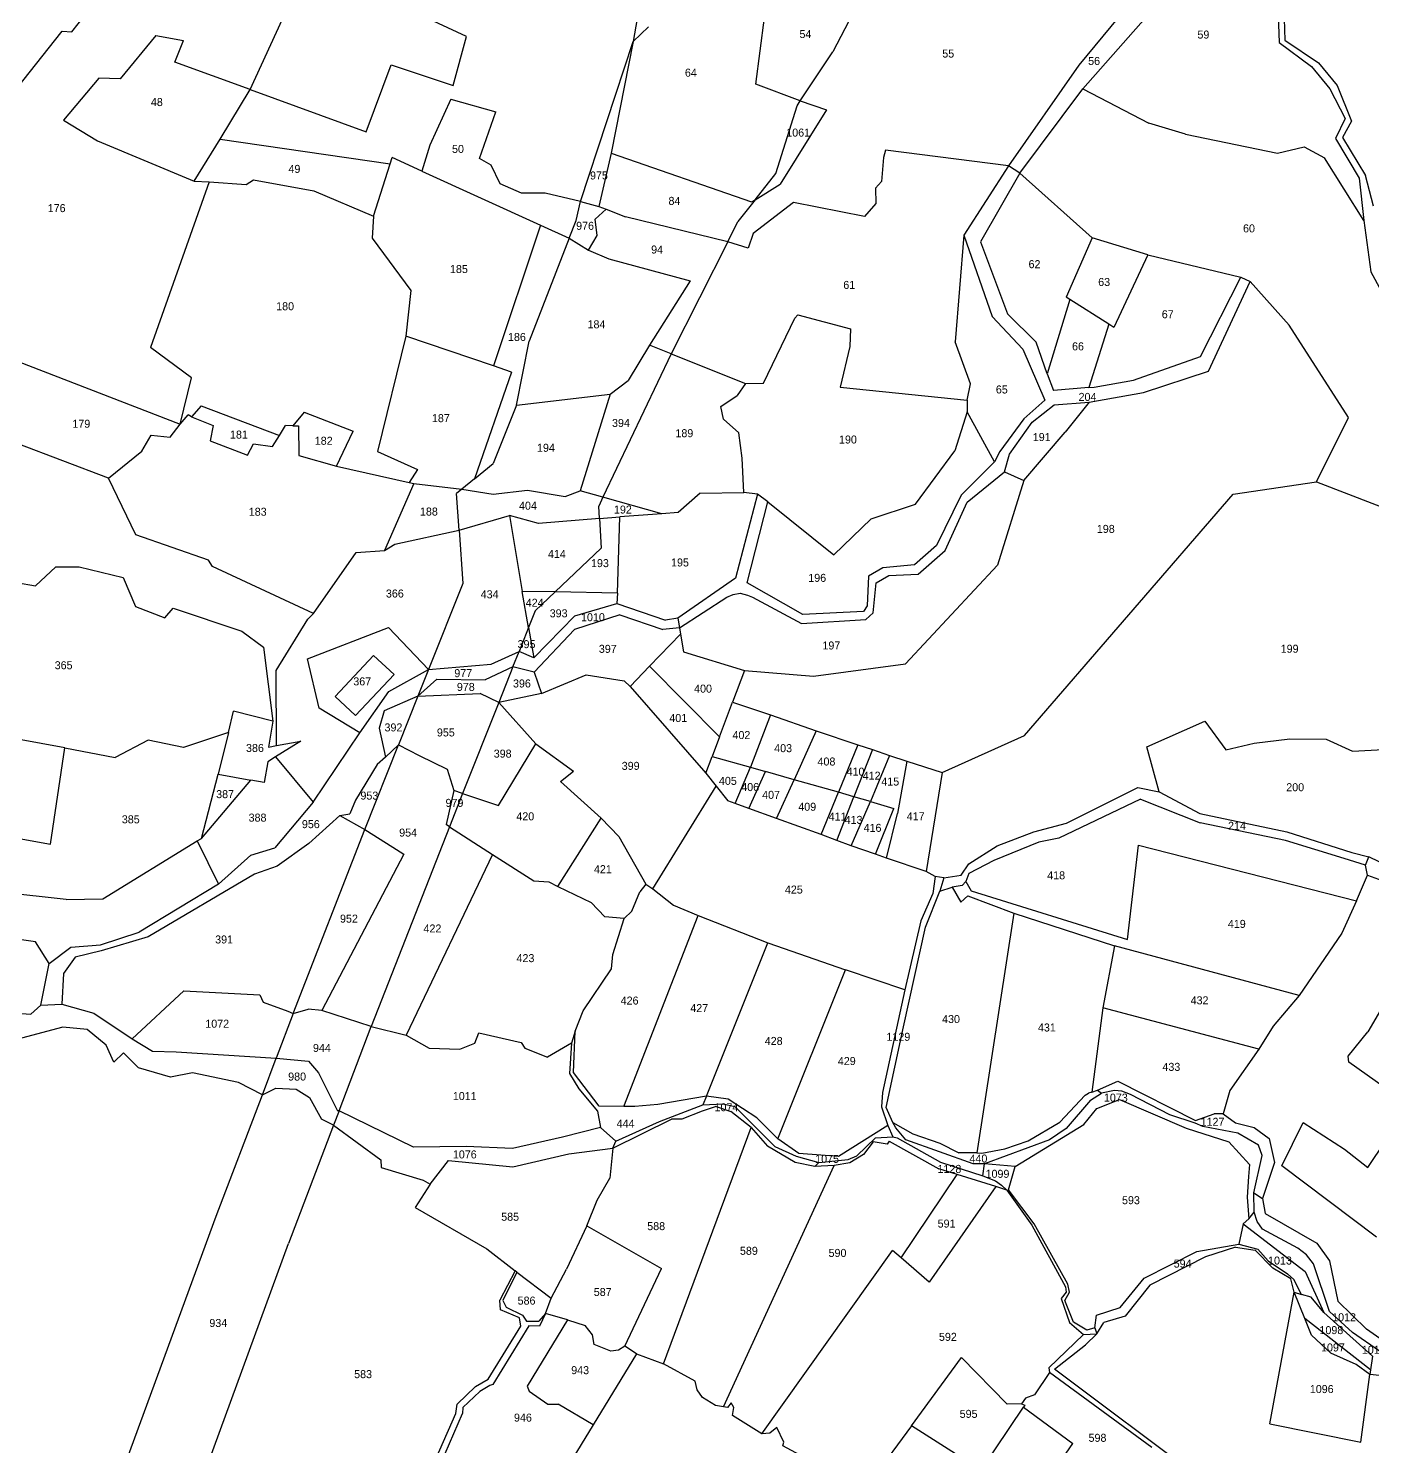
# Model space of a CAD drawing. Header units: metres. Extents: x 219366 to 221903, y 2706406 to 2707870.
# Drawn here: x 220212 to 220631.9, y 2707155.6 to 2707598.6 of the extents above; entities that cross this region are included whole.
import ezdxf
from ezdxf.enums import TextEntityAlignment as Align

# ---------------------------------------------------------------- set-up
doc = ezdxf.new("R2010")
doc.units = ezdxf.units.M

msp = doc.modelspace()

# ---------------------------------------------------------------- linework, layer by layer
at = {"layer": 'LIN'}
for p, q in [((220486.09, 2707635.04), (220463.28, 2707591.25)), ((220601.23, 2707637.15), (220602.69, 2707594.16)), ((220603.14, 2707637.1), (220604.5, 2707594.99)), ((220406.64, 2707628.08), (220400.92, 2707594.49)), ((220348.9, 2707596.12), (220306.27, 2707615.88)), ((220225.55, 2707597.57), (220233.5, 2707607.61)), ((220560.06, 2707611.22), (220540.08, 2707587.08)), ((220541.38, 2707579.72), (220568.09, 2707610.01)), ((220281.25, 2707579.52), (220291.3, 2707601.31)), ((220400.92, 2707594.49), (220405.73, 2707599.15)), ((220439.23, 2707581.17), (220441.89, 2707602)), ((220197.08, 2707565.62), (220222.58, 2707597.78)), ((220222.58, 2707597.78), (220225.55, 2707597.57)), ((220251.8, 2707596.41), (220240.67, 2707582.9)), ((220251.8, 2707596.41), (220260.46, 2707594.81)), ((220257.76, 2707588.06), (220260.46, 2707594.81)), ((220344.69, 2707580.77), (220348.9, 2707596.12)), ((220384.5, 2707544.56), (220400.92, 2707594.49)), ((220400.92, 2707594.49), (220394.08, 2707559.67)), ((220602.69, 2707594.16), (220612.76, 2707586.75)), ((220604.5, 2707594.99), (220614.98, 2707587.9)), ((220453.09, 2707576.04), (220463.28, 2707591.25)), ((220281.25, 2707579.52), (220257.76, 2707588.06)), ((220317.5, 2707566.31), (220325.3, 2707587.25)), ((220325.3, 2707587.25), (220344.69, 2707580.77)), ((220540.08, 2707587.08), (220518.2, 2707555.67)), ((220612.76, 2707586.75), (220618.54, 2707579.74)), ((220614.98, 2707587.9), (220620.8, 2707580.78)), ((220234.03, 2707583.06), (220223.03, 2707569.9)), ((220240.67, 2707582.9), (220234.03, 2707583.06)), ((220453.09, 2707576.04), (220439.23, 2707581.17)), ((220620.8, 2707580.78), (220625.28, 2707569.62)), ((220271.89, 2707564), (220281.25, 2707579.52)), ((220281.25, 2707579.52), (220317.5, 2707566.31)), ((220344.01, 2707576.51), (220337.43, 2707562.19)), ((220344.01, 2707576.51), (220358.03, 2707572.55)), ((220521.65, 2707553.35), (220541.38, 2707579.72)), ((220541.38, 2707579.72), (220561.98, 2707568.97)), ((220618.54, 2707579.74), (220623.26, 2707570.52)), ((220352.97, 2707557.99), (220358.03, 2707572.55)), ((220445.49, 2707553.34), (220452.09, 2707574.46)), ((220461.32, 2707573.2), (220446.79, 2707549.96)), ((220452.09, 2707574.46), (220453.09, 2707576.04)), ((220453.09, 2707576.04), (220461.32, 2707573.2)), ((220223.03, 2707569.9), (220233.55, 2707563.54)), ((220573.48, 2707565.58), (220561.98, 2707568.97)), ((220623.26, 2707570.52), (220620.33, 2707564.24)), ((220625.28, 2707569.62), (220622.49, 2707564.58)), ((220233.55, 2707563.54), (220263.77, 2707550.88)), ((220263.77, 2707550.88), (220271.89, 2707564)), ((220271.89, 2707564), (220325, 2707556.33)), ((220573.48, 2707565.58), (220602.22, 2707559.65)), ((220620.33, 2707564.24), (220627.64, 2707551.81)), ((220622.49, 2707564.58), (220629.68, 2707552.66)), ((220337.43, 2707562.19), (220334.86, 2707554.05)), ((220394.08, 2707559.67), (220390.14, 2707542.94)), ((220394.08, 2707559.67), (220437.88, 2707544.41)), ((220479.7, 2707560.62), (220479.11, 2707558.32)), ((220518.2, 2707555.67), (220479.7, 2707560.62)), ((220602.22, 2707559.65), (220610.48, 2707561.57)), ((220610.48, 2707561.57), (220616.87, 2707558.21)), ((220319.85, 2707539.97), (220325, 2707556.33)), ((220325, 2707556.33), (220325.63, 2707558.25)), ((220334.86, 2707554.05), (220325.63, 2707558.25)), ((220334.86, 2707554.05), (220371.93, 2707537.2)), ((220356.61, 2707555.92), (220352.97, 2707557.99)), ((220359.38, 2707550.03), (220356.61, 2707555.92)), ((220479.11, 2707558.32), (220478.49, 2707550.8)), ((220518.2, 2707555.67), (220504.23, 2707534.02)), ((220521.65, 2707553.35), (220518.2, 2707555.67)), ((220629.09, 2707538.65), (220616.87, 2707558.21)), ((220268.48, 2707550.65), (220250.16, 2707498.89)), ((220263.77, 2707550.88), (220268.48, 2707550.65)), ((220268.48, 2707550.65), (220280.03, 2707549.9)), ((220280.03, 2707549.9), (220282.34, 2707551.3)), ((220282.34, 2707551.3), (220301.14, 2707547.88)), ((220366.08, 2707547.15), (220359.38, 2707550.03)), ((220439.01, 2707545.11), (220445.49, 2707553.34)), ((220439.01, 2707545.11), (220446.79, 2707549.96)), ((220478.49, 2707550.8), (220476.59, 2707548.67)), ((220521.65, 2707553.35), (220509.41, 2707531.96)), ((220544.24, 2707533.17), (220521.65, 2707553.35)), ((220627.64, 2707551.81), (220629.09, 2707538.65)), ((220632.11, 2707543.05), (220629.68, 2707552.66)), ((220301.14, 2707547.88), (220319.85, 2707539.97)), ((220373.41, 2707547.2), (220366.08, 2707547.15)), ((220384.5, 2707544.56), (220373.41, 2707547.2)), ((220476.59, 2707548.67), (220476.68, 2707543.92)), ((220383.09, 2707538.59), (220384.5, 2707544.56)), ((220384.5, 2707544.56), (220390.14, 2707542.94)), ((220392.5, 2707542.2), (220389.09, 2707539.06)), ((220390.14, 2707542.94), (220392.5, 2707542.2)), ((220392.5, 2707542.2), (220398.52, 2707539.73)), ((220439.01, 2707545.11), (220433.61, 2707538.25)), ((220437.88, 2707544.41), (220439.01, 2707545.11)), ((220450.96, 2707544.26), (220438.37, 2707534.51)), ((220473.16, 2707539.91), (220450.96, 2707544.26)), ((220476.68, 2707543.92), (220473.16, 2707539.91)), ((220319.85, 2707539.97), (220319.4, 2707533.06)), ((220371.93, 2707537.2), (220357.27, 2707493.25)), ((220371.93, 2707537.2), (220380.94, 2707533.1)), ((220380.94, 2707533.1), (220383.09, 2707538.59)), ((220389.72, 2707533.93), (220389.09, 2707539.06)), ((220430.46, 2707531.99), (220398.52, 2707539.73)), ((220430.46, 2707531.99), (220433.61, 2707538.25)), ((220629.09, 2707538.65), (220631.32, 2707522.58)), ((220319.4, 2707533.06), (220331.43, 2707516.76)), ((220380.94, 2707533.1), (220368.39, 2707500.96)), ((220380.94, 2707533.1), (220387, 2707529.36)), ((220387, 2707529.36), (220389.72, 2707533.93)), ((220430.46, 2707531.99), (220412.82, 2707496.94)), ((220436.88, 2707529.92), (220430.46, 2707531.99)), ((220438.37, 2707534.51), (220436.88, 2707529.92)), ((220504.23, 2707534.02), (220501.49, 2707500.67)), ((220504.23, 2707534.02), (220513.08, 2707508.61)), ((220509.41, 2707531.96), (220517.82, 2707509.47)), ((220544.24, 2707533.17), (220536.2, 2707514.64)), ((220561.67, 2707527.92), (220544.24, 2707533.17)), ((220387, 2707529.36), (220393.32, 2707526.66)), ((220561.67, 2707527.92), (220551.05, 2707505.21)), ((220561.67, 2707527.92), (220590.69, 2707520.86)), ((220393.32, 2707526.66), (220418.72, 2707519.73)), ((220418.72, 2707519.73), (220405.99, 2707499.7)), ((220578.09, 2707496.14), (220590.69, 2707520.86)), ((220580.58, 2707491.56), (220593.61, 2707519.55)), ((220590.69, 2707520.86), (220593.61, 2707519.55)), ((220593.61, 2707519.55), (220605.8, 2707505.9)), ((220631.32, 2707522.58), (220642.49, 2707501.98)), ((220331.43, 2707516.76), (220329.94, 2707502.48)), ((220537.3, 2707513.94), (220536.2, 2707514.64)), ((220537.3, 2707513.94), (220530.26, 2707490.67)), ((220549.47, 2707506.21), (220537.3, 2707513.94)), ((220441.6, 2707487.75), (220451.37, 2707508.09)), ((220451.37, 2707508.09), (220452.36, 2707509.19)), ((220452.36, 2707509.19), (220468.79, 2707504.78)), ((220513.08, 2707508.61), (220522.63, 2707498.4)), ((220517.82, 2707509.47), (220526.75, 2707500.6)), ((220549.47, 2707506.21), (220543.2, 2707486.47)), ((220551.05, 2707505.21), (220549.47, 2707506.21)), ((220624.33, 2707477.11), (220605.8, 2707505.9)), ((220329.94, 2707502.48), (220321.05, 2707466.44)), ((220357.27, 2707493.25), (220329.94, 2707502.48)), ((220364.44, 2707480.93), (220368.39, 2707500.96)), ((220468.79, 2707504.78), (220468.55, 2707499.29)), ((220200.73, 2707497.7), (220259.38, 2707475)), ((220262.91, 2707489.5), (220250.16, 2707498.89)), ((220412.82, 2707496.94), (220391.43, 2707452.17)), ((220405.99, 2707499.7), (220399.38, 2707488.67)), ((220412.82, 2707496.94), (220405.99, 2707499.7)), ((220412.82, 2707496.94), (220436.05, 2707487.69)), ((220468.55, 2707499.29), (220465.53, 2707486.54)), ((220506.23, 2707487.58), (220501.49, 2707500.67)), ((220522.63, 2707498.4), (220529.52, 2707482.47)), ((220530.26, 2707490.67), (220526.75, 2707500.6)), ((220362.96, 2707491.22), (220357.27, 2707493.25)), ((220557.19, 2707488.76), (220578.09, 2707496.14)), ((220259.38, 2707475), (220262.91, 2707489.5)), ((220362.96, 2707491.22), (220351.32, 2707457.91)), ((220393.76, 2707484.41), (220399.38, 2707488.67)), ((220436.05, 2707487.69), (220433.39, 2707483.92)), ((220436.05, 2707487.69), (220441.6, 2707487.75)), ((220505.24, 2707482.5), (220506.23, 2707487.58)), ((220530.26, 2707490.67), (220532.17, 2707485.56)), ((220544.86, 2707486.58), (220557.19, 2707488.76)), ((220560.27, 2707484.88), (220580.58, 2707491.56)), ((220364.44, 2707480.93), (220393.76, 2707484.41)), ((220393.76, 2707484.41), (220384.32, 2707454.15)), ((220428.29, 2707480.51), (220433.39, 2707483.92)), ((220465.53, 2707486.54), (220505.24, 2707482.5)), ((220543.2, 2707486.47), (220532.17, 2707485.56)), ((220543.2, 2707486.47), (220544.86, 2707486.58)), ((220543.34, 2707481.84), (220560.27, 2707484.88)), ((220266.03, 2707480.76), (220262.99, 2707477.24)), ((220266.03, 2707480.76), (220290.41, 2707471.43)), ((220298.17, 2707478.79), (220294.62, 2707474.47)), ((220298.17, 2707478.79), (220313.42, 2707472.77)), ((220364.44, 2707480.93), (220357.16, 2707462.74)), ((220429.18, 2707476.56), (220428.29, 2707480.51)), ((220505.28, 2707478.88), (220501.39, 2707466.66)), ((220505.24, 2707482.5), (220505.28, 2707478.88)), ((220513.74, 2707463.24), (220505.28, 2707478.88)), ((220529.52, 2707482.47), (220522.95, 2707476.67)), ((220525.58, 2707475.6), (220532.38, 2707481)), ((220532.38, 2707481), (220543.34, 2707481.84)), ((220543.34, 2707481.84), (220535.89, 2707472.51)), ((220256.29, 2707470.95), (220259.38, 2707475)), ((220259.38, 2707475), (220261.91, 2707477.91)), ((220262.99, 2707477.24), (220261.91, 2707477.91)), ((220262.99, 2707477.24), (220269.7, 2707474.6)), ((220269.7, 2707474.6), (220268.79, 2707469.8)), ((220290.41, 2707471.43), (220292.35, 2707474.53)), ((220294.62, 2707474.47), (220292.35, 2707474.53)), ((220294.62, 2707474.47), (220296.43, 2707474.49)), ((220296.43, 2707474.49), (220296.49, 2707465.16)), ((220433.87, 2707472.3), (220429.18, 2707476.56)), ((220522.95, 2707476.67), (220515.44, 2707466.46)), ((220518.48, 2707465.67), (220525.58, 2707475.6)), ((220614.32, 2707457.01), (220624.33, 2707477.11)), ((220247.42, 2707466.55), (220250.37, 2707471.54)), ((220250.37, 2707471.54), (220256.29, 2707470.95)), ((220288.23, 2707467.98), (220290.41, 2707471.43)), ((220308.21, 2707461.91), (220313.42, 2707472.77)), ((220435, 2707464.42), (220433.87, 2707472.3)), ((220522.96, 2707457.39), (220535.89, 2707472.51)), ((220237.08, 2707458.16), (220208.53, 2707468.98)), ((220237.08, 2707458.16), (220247.42, 2707466.55)), ((220268.79, 2707469.8), (220280.43, 2707465.29)), ((220280.43, 2707465.29), (220282.36, 2707468.9)), ((220282.36, 2707468.9), (220288.23, 2707467.98)), ((220321.05, 2707466.44), (220333.59, 2707460.79)), ((220489.11, 2707450.02), (220501.39, 2707466.66)), ((220515.44, 2707466.46), (220513.74, 2707463.24)), ((220516.85, 2707460.15), (220518.48, 2707465.67)), ((220296.49, 2707465.16), (220308.21, 2707461.91)), ((220308.21, 2707461.91), (220330.99, 2707456.75)), ((220351.32, 2707457.91), (220357.16, 2707462.74)), ((220435.46, 2707453.61), (220435, 2707464.42)), ((220513.74, 2707463.24), (220503.37, 2707452.8)), ((220245.53, 2707440.41), (220237.08, 2707458.16)), ((220333.59, 2707460.79), (220330.99, 2707456.75)), ((220330.99, 2707456.75), (220332.44, 2707456.44)), ((220351.32, 2707457.91), (220347.38, 2707454.66)), ((220505.2, 2707450.6), (220516.85, 2707460.15)), ((220522.96, 2707457.39), (220514.71, 2707430.99)), ((220516.85, 2707460.15), (220522.96, 2707457.39)), ((220588.37, 2707453.16), (220614.32, 2707457.01)), ((220614.32, 2707457.01), (220649.93, 2707443.27)), ((220332.44, 2707456.44), (220323.22, 2707435.48)), ((220332.44, 2707456.44), (220347.38, 2707454.66)), ((220347.38, 2707454.66), (220345.75, 2707453.31)), ((220346.55, 2707441.86), (220345.75, 2707453.31)), ((220347.38, 2707454.66), (220357.14, 2707453.13)), ((220357.14, 2707453.13), (220367.88, 2707454.34)), ((220367.88, 2707454.34), (220379.65, 2707452.35)), ((220379.65, 2707452.35), (220384.32, 2707454.15)), ((220391.43, 2707452.17), (220384.32, 2707454.15)), ((220391.43, 2707452.17), (220390.22, 2707449.37)), ((220409.88, 2707447.01), (220391.43, 2707452.17)), ((220421.86, 2707453.4), (220415.01, 2707447.38)), ((220421.86, 2707453.4), (220435.46, 2707453.61)), ((220439.71, 2707453.16), (220432.93, 2707426.88)), ((220439.71, 2707453.16), (220435.46, 2707453.61)), ((220442.93, 2707450.71), (220439.71, 2707453.16)), ((220503.37, 2707452.8), (220495.71, 2707437.13)), ((220523.19, 2707377.79), (220588.37, 2707453.16)), ((220390.42, 2707445.5), (220390.22, 2707449.37)), ((220436.48, 2707425.4), (220442.93, 2707450.71)), ((220442.93, 2707450.71), (220463.59, 2707434.17)), ((220475.3, 2707445.39), (220489.11, 2707450.02)), ((220498.36, 2707435.58), (220505.2, 2707450.6)), ((220346.55, 2707441.86), (220362.33, 2707446.42)), ((220371.38, 2707443.93), (220362.33, 2707446.42)), ((220362.33, 2707446.42), (220366.28, 2707422.71)), ((220390.42, 2707445.5), (220371.38, 2707443.93)), ((220390.42, 2707445.5), (220396.8, 2707446.02)), ((220390.42, 2707445.5), (220390.92, 2707436.27)), ((220396.02, 2707422.24), (220396.8, 2707446.02)), ((220409.88, 2707447.01), (220396.8, 2707446.02)), ((220415.01, 2707447.38), (220409.88, 2707447.01)), ((220463.59, 2707434.17), (220475.3, 2707445.39)), ((220268.25, 2707432.56), (220245.53, 2707440.41)), ((220326.49, 2707437.5), (220346.55, 2707441.86)), ((220346.55, 2707441.86), (220347.67, 2707425.23)), ((220301.03, 2707415.9), (220314.43, 2707434.88)), ((220314.43, 2707434.88), (220323.22, 2707435.48)), ((220323.22, 2707435.48), (220326.49, 2707437.5)), ((220376.57, 2707422.64), (220390.92, 2707436.27)), ((220495.71, 2707437.13), (220488.81, 2707431.02)), ((220489.97, 2707428.15), (220498.36, 2707435.58)), ((220214.24, 2707424.47), (220220.61, 2707430.38)), ((220220.61, 2707430.38), (220227.92, 2707430.38)), ((220227.92, 2707430.38), (220241.66, 2707427.14)), ((220269.49, 2707430.53), (220268.25, 2707432.56)), ((220301.03, 2707415.9), (220269.49, 2707430.53)), ((220478.95, 2707430.07), (220474.39, 2707427.56)), ((220488.81, 2707431.02), (220478.95, 2707430.07)), ((220485.94, 2707400.12), (220514.71, 2707430.99)), ((220200.85, 2707426.8), (220214.24, 2707424.47)), ((220241.66, 2707427.14), (220245.52, 2707418.09)), ((220432.93, 2707426.88), (220414.88, 2707414.35)), ((220474.39, 2707427.56), (220474.05, 2707418.26)), ((220476.79, 2707425.42), (220480.75, 2707427.74)), ((220480.75, 2707427.74), (220489.97, 2707428.15)), ((220347.67, 2707425.23), (220337, 2707398.41)), ((220376.57, 2707422.64), (220366.28, 2707422.71)), ((220368.23, 2707411.45), (220366.28, 2707422.71)), ((220376.57, 2707422.64), (220370.31, 2707416.69)), ((220396.02, 2707422.24), (220376.57, 2707422.64)), ((220396.02, 2707422.24), (220395.86, 2707418.97)), ((220430.13, 2707420.96), (220432.1, 2707421.8)), ((220432.1, 2707421.8), (220434.3, 2707422.24)), ((220434.3, 2707422.24), (220436.61, 2707421.59)), ((220453.9, 2707415.49), (220436.48, 2707425.4)), ((220436.61, 2707421.59), (220438.19, 2707420.94)), ((220475.87, 2707416.06), (220476.79, 2707425.42)), ((220245.52, 2707418.09), (220254.62, 2707414.53)), ((220254.62, 2707414.53), (220257.23, 2707417.57)), ((220257.23, 2707417.57), (220278.67, 2707410.36)), ((220370.31, 2707416.69), (220368.23, 2707411.45)), ((220382.73, 2707415.13), (220395.86, 2707418.97)), ((220395.86, 2707418.97), (220410.99, 2707413.76)), ((220415.38, 2707411.35), (220430.13, 2707420.96)), ((220438.19, 2707420.94), (220453.54, 2707412.78)), ((220474.05, 2707418.26), (220472.9, 2707416.48)), ((220289.38, 2707398.09), (220299.32, 2707414.1)), ((220299.32, 2707414.1), (220301.03, 2707415.9)), ((220369.87, 2707402.02), (220382.73, 2707415.13)), ((220396.72, 2707415.48), (220382.6, 2707410.9)), ((220396.72, 2707415.48), (220410.2, 2707410.82)), ((220414.88, 2707414.35), (220410.99, 2707413.76)), ((220414.88, 2707414.35), (220415.38, 2707411.35)), ((220453.54, 2707412.78), (220473.57, 2707414.01)), ((220472.9, 2707416.48), (220453.9, 2707415.49)), ((220473.57, 2707414.01), (220475.87, 2707416.06)), ((220278.67, 2707410.36), (220285.49, 2707405.3)), ((220299.16, 2707401.65), (220324.52, 2707411.53)), ((220324.52, 2707411.53), (220337, 2707398.41)), ((220368.23, 2707411.45), (220365.26, 2707403.97)), ((220368.23, 2707411.45), (220369.87, 2707402.02)), ((220382.6, 2707410.9), (220369.95, 2707397.52)), ((220406.04, 2707399.41), (220415.68, 2707409.43)), ((220415.38, 2707411.35), (220410.2, 2707410.82)), ((220415.38, 2707411.35), (220415.68, 2707409.43)), ((220415.68, 2707409.43), (220416.61, 2707403.89)), ((220285.49, 2707405.3), (220288.36, 2707382.23)), ((220356.55, 2707400.01), (220365.26, 2707403.97)), ((220363.37, 2707399.23), (220365.26, 2707403.97)), ((220369.87, 2707402.02), (220365.26, 2707403.97)), ((220416.61, 2707403.89), (220435.69, 2707398.1)), ((220302.85, 2707386.26), (220299.16, 2707401.65)), ((220337, 2707398.41), (220356.55, 2707400.01)), ((220363.37, 2707399.23), (220354.69, 2707395.14)), ((220363.37, 2707399.23), (220358.92, 2707388.04)), ((220369.95, 2707397.52), (220363.37, 2707399.23)), ((220406.04, 2707399.41), (220399.97, 2707393.1)), ((220427.84, 2707377.38), (220406.04, 2707399.41)), ((220457.22, 2707396.3), (220485.94, 2707400.12)), ((220289.46, 2707374.58), (220289.38, 2707398.09)), ((220324.64, 2707391.54), (220337, 2707398.41)), ((220337, 2707398.41), (220333.67, 2707390.04)), ((220339.62, 2707395.31), (220333.67, 2707390.04)), ((220339.62, 2707395.31), (220354.69, 2707395.14)), ((220369.95, 2707397.52), (220372.25, 2707390.82)), ((220372.25, 2707390.82), (220386.25, 2707396.65)), ((220386.25, 2707396.65), (220398.15, 2707394.87)), ((220398.15, 2707394.87), (220399.97, 2707393.1)), ((220435.69, 2707398.1), (220431.95, 2707388.12)), ((220435.69, 2707398.1), (220457.22, 2707396.3)), ((220315.56, 2707378.56), (220324.64, 2707391.54)), ((220333.67, 2707390.04), (220353.17, 2707390.85)), ((220358.92, 2707388.04), (220353.17, 2707390.85)), ((220372.25, 2707390.82), (220358.92, 2707388.04)), ((220399.97, 2707393.1), (220423.66, 2707365.95)), ((220315.56, 2707378.56), (220302.85, 2707386.26)), ((220333.67, 2707390.04), (220323.15, 2707385.49)), ((220333.67, 2707390.04), (220327.61, 2707374.8)), ((220358.92, 2707388.04), (220347.63, 2707359.64)), ((220358.92, 2707388.04), (220370.5, 2707375.11)), ((220427.84, 2707377.38), (220431.95, 2707388.12)), ((220431.95, 2707388.12), (220443.85, 2707384.15)), ((220274.5, 2707378.65), (220276.03, 2707385.37)), ((220288.36, 2707382.23), (220276.03, 2707385.37)), ((220288.36, 2707382.23), (220286.99, 2707374.12)), ((220323.15, 2707385.49), (220321.59, 2707380.08)), ((220443.85, 2707384.15), (220437.54, 2707367.81)), ((220443.85, 2707384.15), (220458.12, 2707379.23)), ((220561.39, 2707374.23), (220579.46, 2707382.25)), ((220579.46, 2707382.25), (220586.07, 2707373.22)), ((220223.36, 2707373.9), (220197.67, 2707378.53)), ((220274.5, 2707378.65), (220260.45, 2707373.97)), ((220274.5, 2707378.65), (220271.29, 2707365.65)), ((220300.98, 2707356.9), (220315.56, 2707378.56)), ((220321.59, 2707380.08), (220323.56, 2707370.96)), ((220427.84, 2707377.38), (220425.59, 2707371.23)), ((220458.12, 2707379.23), (220451.16, 2707363.91)), ((220458.12, 2707379.23), (220471.1, 2707374.87)), ((220497.41, 2707366.21), (220523.19, 2707377.79)), ((220218.9, 2707343.76), (220223.36, 2707373.9)), ((220223.36, 2707373.9), (220239.09, 2707370.88)), ((220249.47, 2707376.31), (220239.09, 2707370.88)), ((220260.45, 2707373.97), (220249.47, 2707376.31)), ((220286.99, 2707374.12), (220289.46, 2707374.58)), ((220297.14, 2707375.99), (220289.2, 2707371.03)), ((220289.46, 2707374.58), (220297.14, 2707375.99)), ((220317.11, 2707348.37), (220327.61, 2707374.8)), ((220327.61, 2707374.8), (220323.56, 2707370.96)), ((220327.61, 2707374.8), (220334.09, 2707371.47)), ((220358.87, 2707355.89), (220370.5, 2707375.11)), ((220370.5, 2707375.11), (220382.28, 2707366.65)), ((220471.1, 2707374.87), (220465.04, 2707360.01)), ((220475.71, 2707373.32), (220469.88, 2707358.57)), ((220471.1, 2707374.87), (220475.71, 2707373.32)), ((220475.71, 2707373.32), (220481.01, 2707371.54)), ((220565.17, 2707360.19), (220561.39, 2707374.23)), ((220586.07, 2707373.22), (220594.89, 2707375.34)), ((220594.89, 2707375.34), (220605.99, 2707376.75)), ((220605.99, 2707376.75), (220617.42, 2707376.55)), ((220617.42, 2707376.55), (220625.59, 2707372.83)), ((220625.59, 2707372.83), (220635.33, 2707373.37)), ((220286.83, 2707369.55), (220285.64, 2707363.04)), ((220289.2, 2707371.03), (220286.83, 2707369.55)), ((220289.2, 2707371.03), (220300.98, 2707356.9)), ((220320.99, 2707368.73), (220314.21, 2707357.59)), ((220323.56, 2707370.96), (220320.99, 2707368.73)), ((220334.09, 2707371.47), (220342.77, 2707367.27)), ((220423.66, 2707365.95), (220425.59, 2707371.23)), ((220425.59, 2707371.23), (220437.54, 2707367.81)), ((220481.01, 2707371.54), (220475, 2707357.1)), ((220481.01, 2707371.54), (220486.43, 2707369.76)), ((220486.43, 2707369.76), (220483.49, 2707353.35)), ((220486.43, 2707369.76), (220497.41, 2707366.21)), ((220266.13, 2707345.57), (220271.29, 2707365.65)), ((220266.13, 2707345.57), (220281.51, 2707363.84)), ((220271.29, 2707365.65), (220281.51, 2707363.84)), ((220285.64, 2707363.04), (220281.51, 2707363.84)), ((220342.77, 2707367.27), (220344.91, 2707360.55)), ((220378.2, 2707363.37), (220382.28, 2707366.65)), ((220423.66, 2707365.95), (220426.89, 2707361.96)), ((220432.74, 2707356.51), (220437.54, 2707367.81)), ((220437.05, 2707354.95), (220442.28, 2707366.46)), ((220437.54, 2707367.81), (220442.28, 2707366.46)), ((220451.16, 2707363.91), (220442.28, 2707366.46)), ((220445.67, 2707351.84), (220451.16, 2707363.91)), ((220465.04, 2707360.01), (220451.16, 2707363.91)), ((220497.41, 2707366.21), (220492.45, 2707335.29)), ((220344.91, 2707360.55), (220342.48, 2707349.91)), ((220347.63, 2707359.64), (220343.5, 2707349.25)), ((220347.63, 2707359.64), (220344.91, 2707360.55)), ((220347.63, 2707359.64), (220358.87, 2707355.89)), ((220390.95, 2707351.9), (220378.2, 2707363.37)), ((220407.01, 2707329.9), (220426.89, 2707361.96)), ((220426.89, 2707361.96), (220430.46, 2707357.33)), ((220459.65, 2707346.79), (220465.04, 2707360.01)), ((220469.88, 2707358.57), (220465.04, 2707360.01)), ((220536.29, 2707350.34), (220558.53, 2707361.54)), ((220558.53, 2707361.54), (220565.17, 2707360.19)), ((220565.17, 2707360.19), (220577.92, 2707353.4)), ((220300.98, 2707356.9), (220289.01, 2707342.62)), ((220314.21, 2707357.59), (220312.37, 2707353.27)), ((220432.74, 2707356.51), (220430.46, 2707357.33)), ((220437.05, 2707354.95), (220432.74, 2707356.51)), ((220445.67, 2707351.84), (220437.05, 2707354.95)), ((220464.51, 2707344.98), (220469.88, 2707358.57)), ((220469, 2707343.23), (220475, 2707357.1)), ((220475, 2707357.1), (220469.88, 2707358.57)), ((220475, 2707357.1), (220482.36, 2707354.98)), ((220476.61, 2707340.67), (220482.36, 2707354.98)), ((220559.43, 2707357.88), (220533.87, 2707345.67)), ((220559.43, 2707357.88), (220578.05, 2707350.42)), ((220309.27, 2707352.73), (220299.65, 2707343.97)), ((220309.27, 2707352.73), (220312.37, 2707353.27)), ((220309.27, 2707352.73), (220317.11, 2707348.37)), ((220377.36, 2707330.6), (220390.95, 2707351.9)), ((220390.95, 2707351.9), (220396.41, 2707346.24)), ((220459.65, 2707346.79), (220445.67, 2707351.84)), ((220480.08, 2707339.44), (220483.49, 2707353.35)), ((220526.09, 2707347.65), (220536.29, 2707350.34)), ((220577.92, 2707353.4), (220605.08, 2707347.65)), ((220604.72, 2707344.96), (220578.05, 2707350.42)), ((220206.85, 2707345.97), (220218.9, 2707343.76)), ((220294.76, 2707290.89), (220317.11, 2707348.37)), ((220317.11, 2707348.37), (220325.82, 2707342.86)), ((220343.5, 2707349.25), (220319.11, 2707286.85)), ((220343.5, 2707349.25), (220342.48, 2707349.91)), ((220343.5, 2707349.25), (220357.03, 2707340.6)), ((220396.41, 2707346.24), (220404.89, 2707331.34)), ((220464.51, 2707344.98), (220459.65, 2707346.79)), ((220514.61, 2707343.23), (220526.09, 2707347.65)), ((220605.08, 2707347.65), (220625.4, 2707341.25)), ((220235.25, 2707326.77), (220264.78, 2707344.84)), ((220264.78, 2707344.84), (220266.13, 2707345.57)), ((220264.78, 2707344.84), (220271.42, 2707331.29)), ((220281.53, 2707340.41), (220289.01, 2707342.62)), ((220299.65, 2707343.97), (220289.68, 2707336.97)), ((220325.82, 2707342.86), (220329.26, 2707340.63)), ((220469, 2707343.23), (220464.51, 2707344.98)), ((220476.61, 2707340.67), (220469, 2707343.23)), ((220505.78, 2707337.7), (220514.61, 2707343.23)), ((220527.63, 2707344.39), (220513.56, 2707338.7)), ((220533.87, 2707345.67), (220527.63, 2707344.39)), ((220555.34, 2707314.05), (220558.73, 2707343.45)), ((220558.73, 2707343.45), (220626.81, 2707326.09)), ((220622.97, 2707339.33), (220604.72, 2707344.96)), ((220271.42, 2707331.29), (220281.53, 2707340.41)), ((220289.68, 2707336.97), (220282.65, 2707334.44)), ((220329.26, 2707340.63), (220303.65, 2707291.89)), ((220357.03, 2707340.6), (220329.97, 2707284.18)), ((220357.03, 2707340.6), (220369.92, 2707332.4)), ((220480.08, 2707339.44), (220476.61, 2707340.67)), ((220492.45, 2707335.29), (220480.08, 2707339.44)), ((220503.39, 2707334.16), (220505.78, 2707337.7)), ((220513.56, 2707338.7), (220505.71, 2707334.61)), ((220629.7, 2707337.27), (220622.97, 2707339.33)), ((220625.4, 2707341.25), (220630.73, 2707339.87)), ((220629.7, 2707337.27), (220630.73, 2707339.87)), ((220630.28, 2707334.12), (220629.7, 2707337.27)), ((220640.75, 2707334.96), (220630.73, 2707339.87)), ((220282.65, 2707334.44), (220249.45, 2707314.81)), ((220495.2, 2707333.73), (220492.45, 2707335.29)), ((220495.2, 2707333.73), (220494.5, 2707328.43)), ((220497.91, 2707333.24), (220495.2, 2707333.73)), ((220497.91, 2707333.24), (220496.71, 2707329.11)), ((220497.91, 2707333.24), (220503.39, 2707334.16)), ((220505.71, 2707334.61), (220504.8, 2707332.17)), ((220626.81, 2707326.09), (220630.28, 2707334.12)), ((220630.28, 2707334.12), (220638.3, 2707331.19)), ((220223.82, 2707326.52), (220204.07, 2707328.7)), ((220271.42, 2707331.29), (220246.61, 2707316.27)), ((220369.92, 2707332.4), (220374.54, 2707332.05)), ((220374.54, 2707332.05), (220377.36, 2707330.6)), ((220377.36, 2707330.6), (220387.83, 2707325.55)), ((220400.52, 2707322.92), (220403.02, 2707328.96)), ((220404.89, 2707331.34), (220403.02, 2707328.96)), ((220404.89, 2707331.34), (220407.01, 2707329.9)), ((220407.01, 2707329.9), (220413.54, 2707324.75)), ((220494.5, 2707328.43), (220490.77, 2707319.88)), ((220492.2, 2707317.92), (220496.71, 2707329.11)), ((220496.71, 2707329.11), (220500.53, 2707330.35)), ((220503.64, 2707330.89), (220500.53, 2707330.35)), ((220500.53, 2707330.35), (220503.23, 2707325.64)), ((220504.8, 2707332.17), (220503.64, 2707330.89)), ((220504.8, 2707332.17), (220506.47, 2707329.25)), ((220506.47, 2707329.25), (220555.34, 2707314.05)), ((220223.82, 2707326.52), (220235.25, 2707326.77)), ((220392.05, 2707321.08), (220387.83, 2707325.55)), ((220413.54, 2707324.75), (220421.27, 2707321.54)), ((220503.23, 2707325.64), (220505.44, 2707327.63)), ((220505.44, 2707327.63), (220519.78, 2707322.22)), ((220626.81, 2707326.09), (220622.29, 2707315.99)), ((220398.13, 2707320.62), (220392.05, 2707321.08)), ((220394.56, 2707309.29), (220398.13, 2707320.62)), ((220397.98, 2707261.85), (220421.27, 2707321.54)), ((220398.13, 2707320.62), (220400.52, 2707322.92)), ((220421.27, 2707321.54), (220442.99, 2707312.94)), ((220490.77, 2707319.88), (220485.73, 2707298.28)), ((220519.78, 2707322.22), (220508.31, 2707247.35)), ((220519.78, 2707322.22), (220551.29, 2707312.05)), ((220214.27, 2707313.33), (220194.67, 2707315.96)), ((220234.57, 2707312.31), (220246.61, 2707316.27)), ((220249.45, 2707314.81), (220234.78, 2707310.48)), ((220485.32, 2707286.73), (220492.2, 2707317.92)), ((220622.29, 2707315.99), (220608.98, 2707296.56)), ((220218.48, 2707306.56), (220214.27, 2707313.33)), ((220218.48, 2707306.56), (220225.24, 2707311.62)), ((220225.24, 2707311.62), (220234.57, 2707312.31)), ((220234.78, 2707310.48), (220226.65, 2707308.54)), ((220423.78, 2707265.12), (220442.99, 2707312.94)), ((220442.99, 2707312.94), (220467.21, 2707304.53)), ((220551.29, 2707312.05), (220547.65, 2707292.66)), ((220608.98, 2707296.56), (220551.29, 2707312.05)), ((220215.89, 2707293.46), (220218.48, 2707306.56)), ((220226.65, 2707308.54), (220222.94, 2707303.41)), ((220394.17, 2707304.81), (220394.56, 2707309.29)), ((220222.94, 2707303.41), (220222.47, 2707293.83)), ((220385.25, 2707291.71), (220394.17, 2707304.81)), ((220446.12, 2707251.75), (220467.21, 2707304.53)), ((220485.73, 2707298.28), (220467.21, 2707304.53)), ((220642.24, 2707305.55), (220630.35, 2707285.2)), ((220244.48, 2707283.03), (220260.55, 2707297.98)), ((220260.55, 2707297.98), (220284.34, 2707296.75)), ((220485.73, 2707298.28), (220478.83, 2707266.21)), ((220212.76, 2707290.75), (220215.89, 2707293.46)), ((220215.89, 2707293.46), (220222.47, 2707293.83)), ((220222.47, 2707293.83), (220232.45, 2707291.06)), ((220284.34, 2707296.75), (220285.36, 2707294.42)), ((220285.36, 2707294.42), (220293.06, 2707291.6)), ((220547.65, 2707292.66), (220544.13, 2707266.37)), ((220596.37, 2707279.78), (220547.65, 2707292.66)), ((220608.98, 2707296.56), (220600.87, 2707286.9)), ((220192.97, 2707292.08), (220212.76, 2707290.75)), ((220232.45, 2707291.06), (220244.48, 2707283.03)), ((220294.76, 2707290.89), (220289.45, 2707276.96)), ((220293.06, 2707291.6), (220294.76, 2707290.89)), ((220294.76, 2707290.89), (220299.44, 2707292.27)), ((220303.65, 2707291.89), (220299.44, 2707292.27)), ((220319.11, 2707286.85), (220303.65, 2707291.89)), ((220382.79, 2707285.42), (220385.25, 2707291.71)), ((220222.74, 2707286.65), (220209.82, 2707283.19)), ((220230.38, 2707285.95), (220222.74, 2707286.65)), ((220236.3, 2707281.02), (220230.38, 2707285.95)), ((220309.08, 2707260.51), (220319.11, 2707286.85)), ((220319.11, 2707286.85), (220329.97, 2707284.18)), ((220329.97, 2707284.18), (220337.19, 2707280.13)), ((220351.45, 2707281.59), (220352.71, 2707284.89)), ((220352.71, 2707284.89), (220365.9, 2707281.88)), ((220382.79, 2707285.42), (220381.67, 2707281.68)), ((220382.33, 2707272.52), (220382.79, 2707285.42)), ((220479.99, 2707261.5), (220485.32, 2707286.73)), ((220600.87, 2707286.9), (220596.37, 2707279.78)), ((220624.22, 2707277.54), (220630.35, 2707285.2)), ((220238.72, 2707275.69), (220236.3, 2707281.02)), ((220244.48, 2707283.03), (220250.73, 2707279.12)), ((220337.19, 2707280.13), (220346.79, 2707279.8)), ((220346.79, 2707279.8), (220351.45, 2707281.59)), ((220365.9, 2707281.88), (220367.07, 2707280.09)), ((220367.07, 2707280.09), (220374.15, 2707277.29)), ((220381.67, 2707281.68), (220374.15, 2707277.29)), ((220381.67, 2707281.68), (220381.05, 2707272.16)), ((220596.37, 2707279.78), (220587.28, 2707266.9)), ((220241.77, 2707278.59), (220238.72, 2707275.69)), ((220246.44, 2707273.9), (220241.77, 2707278.59)), ((220250.73, 2707279.12), (220258.16, 2707278.92)), ((220258.16, 2707278.92), (220289.45, 2707276.96)), ((220285.1, 2707265.54), (220289.45, 2707276.96)), ((220289.45, 2707276.96), (220299.48, 2707276.05)), ((220299.48, 2707276.05), (220302.65, 2707272.39)), ((220624.5, 2707275.68), (220624.22, 2707277.54)), ((220643.38, 2707262.27), (220624.5, 2707275.68)), ((220256.4, 2707271.07), (220246.44, 2707273.9)), ((220263.31, 2707272.4), (220256.4, 2707271.07)), ((220277.62, 2707269.31), (220263.31, 2707272.4)), ((220302.65, 2707272.39), (220308.54, 2707260.53)), ((220381.05, 2707272.16), (220383.95, 2707267.39)), ((220390.29, 2707262.01), (220382.33, 2707272.52)), ((220285.1, 2707265.54), (220277.62, 2707269.31)), ((220285.1, 2707265.54), (220289.28, 2707267.6)), ((220289.28, 2707267.6), (220295.61, 2707267.24)), ((220295.61, 2707267.24), (220299.78, 2707264.68)), ((220383.95, 2707267.39), (220389.75, 2707260.38)), ((220478.83, 2707266.21), (220478.44, 2707261.74)), ((220544.13, 2707266.37), (220543.16, 2707266.01)), ((220544.13, 2707266.37), (220545.98, 2707266.96)), ((220545.98, 2707266.96), (220552.35, 2707269.79)), ((220545.98, 2707266.96), (220547.24, 2707265.98)), ((220551.24, 2707266.81), (220547.24, 2707265.98)), ((220553.59, 2707266.62), (220551.24, 2707266.81)), ((220552.35, 2707269.79), (220576.54, 2707257.49)), ((220556.29, 2707265.65), (220553.59, 2707266.62)), ((220587.28, 2707266.9), (220585.19, 2707259.55)), ((220270.63, 2707227.58), (220285.1, 2707265.54)), ((220299.78, 2707264.68), (220303.55, 2707257.93)), ((220397.98, 2707261.85), (220390.29, 2707262.01)), ((220401.39, 2707261.81), (220397.98, 2707261.85)), ((220408.62, 2707262.44), (220401.39, 2707261.81)), ((220423.78, 2707265.12), (220408.62, 2707262.44)), ((220409.14, 2707257.21), (220422.68, 2707262.4)), ((220426.81, 2707261.83), (220422.47, 2707260.39)), ((220423.78, 2707265.12), (220422.68, 2707262.4)), ((220422.68, 2707262.4), (220429.04, 2707262.65)), ((220430.63, 2707264.16), (220423.78, 2707265.12)), ((220426.81, 2707261.83), (220431.44, 2707260.25)), ((220429.04, 2707262.65), (220432.68, 2707261.86)), ((220439.57, 2707258.31), (220430.63, 2707264.16)), ((220432.68, 2707261.86), (220445.15, 2707249.4)), ((220478.44, 2707261.74), (220480.44, 2707255.88)), ((220534.18, 2707256.93), (220542.11, 2707265.44)), ((220543.78, 2707263.83), (220536.17, 2707254.97)), ((220542.11, 2707265.44), (220543.16, 2707266.01)), ((220543.78, 2707263.83), (220547.24, 2707265.98)), ((220545.79, 2707261.23), (220552.81, 2707264.09)), ((220552.81, 2707264.09), (220573.62, 2707255.1)), ((220568.56, 2707259.24), (220556.29, 2707265.65)), ((220630.39, 2707242.77), (220643.38, 2707262.27)), ((220307.35, 2707255.98), (220303.55, 2707257.93)), ((220309.08, 2707260.51), (220307.35, 2707255.98)), ((220309.08, 2707260.51), (220308.54, 2707260.53)), ((220332.33, 2707249.12), (220309.08, 2707260.51)), ((220389.75, 2707260.38), (220390.73, 2707255.28)), ((220394.6, 2707248.82), (220412.86, 2707257.94)), ((220395.52, 2707250.99), (220409.14, 2707257.21)), ((220416.12, 2707257.91), (220412.86, 2707257.94)), ((220422.47, 2707260.39), (220416.12, 2707257.91)), ((220437.78, 2707255.26), (220431.44, 2707260.25)), ((220446.12, 2707251.75), (220439.57, 2707258.31)), ((220482.07, 2707256.88), (220479.99, 2707261.5)), ((220541.65, 2707256.22), (220545.79, 2707261.23)), ((220576.47, 2707256.65), (220568.56, 2707259.24)), ((220576.54, 2707257.49), (220582.34, 2707259.6)), ((220585.19, 2707259.55), (220582.34, 2707259.6)), ((220585.19, 2707259.55), (220589.05, 2707256.73)), ((220307.35, 2707255.98), (220293.29, 2707219.1)), ((220307.35, 2707255.98), (220322.08, 2707245.23)), ((220390.73, 2707255.28), (220378.8, 2707252.31)), ((220390.73, 2707255.28), (220395.52, 2707250.99)), ((220410.42, 2707181.45), (220437.78, 2707255.26)), ((220437.78, 2707255.26), (220442.84, 2707249.43)), ((220480.44, 2707255.88), (220465.05, 2707246.22)), ((220480.44, 2707255.88), (220482.07, 2707252.43)), ((220482.95, 2707255.17), (220482.07, 2707256.88)), ((220482.07, 2707256.88), (220488.22, 2707253.37)), ((220486.11, 2707251.47), (220482.95, 2707255.17)), ((220488.22, 2707253.37), (220496.68, 2707250.42)), ((220520.26, 2707243.1), (220541.65, 2707256.22)), ((220524.32, 2707251.09), (220534.18, 2707256.93)), ((220536.17, 2707254.97), (220530.99, 2707251.44)), ((220573.62, 2707255.1), (220586.94, 2707250.83)), ((220578.88, 2707255.56), (220576.47, 2707256.65)), ((220589.79, 2707253.51), (220578.88, 2707255.56)), ((220589.05, 2707256.73), (220594.88, 2707255.32)), ((220596.27, 2707249.77), (220589.79, 2707253.51)), ((220594.88, 2707255.32), (220599.58, 2707251.82)), ((220603.52, 2707243.33), (220610.15, 2707256.89)), ((220610.15, 2707256.89), (220623.15, 2707248.55)), ((220348.79, 2707249.32), (220332.33, 2707249.12)), ((220363.18, 2707248.78), (220348.79, 2707249.32)), ((220378.8, 2707252.31), (220363.18, 2707248.78)), ((220380.83, 2707247.11), (220394.6, 2707248.82)), ((220394.6, 2707248.82), (220393.58, 2707239.48)), ((220394.6, 2707248.82), (220395.52, 2707250.99)), ((220451.54, 2707244.33), (220442.84, 2707249.43)), ((220445.15, 2707249.4), (220451.79, 2707246.35)), ((220452.7, 2707247.22), (220446.12, 2707251.75)), ((220470.75, 2707246.49), (220476.59, 2707252.03)), ((220475.86, 2707250.78), (220472.87, 2707246.88)), ((220480.21, 2707250.09), (220475.86, 2707250.78)), ((220476.59, 2707252.03), (220482.07, 2707252.43)), ((220480.91, 2707251.04), (220480.21, 2707250.09)), ((220480.91, 2707251.04), (220496.38, 2707242.34)), ((220482.07, 2707252.43), (220483.36, 2707252.07)), ((220483.36, 2707252.07), (220496.96, 2707244.46)), ((220507.16, 2707243.92), (220486.11, 2707251.47)), ((220496.68, 2707250.42), (220502.62, 2707247.41)), ((220509.86, 2707247.32), (220517, 2707248.6)), ((220530.99, 2707251.44), (220510.7, 2707243.99)), ((220517, 2707248.6), (220524.32, 2707251.09)), ((220586.94, 2707250.83), (220593.41, 2707243.69)), ((220597.43, 2707246.59), (220596.27, 2707249.77)), ((220599.58, 2707251.82), (220601.25, 2707244.34)), ((220623.15, 2707248.55), (220630.39, 2707242.77)), ((220322.08, 2707245.23), (220322.16, 2707242.84)), ((220337.55, 2707237.61), (220343.28, 2707245.01)), ((220343.28, 2707245.01), (220363.34, 2707243.03)), ((220363.34, 2707243.03), (220380.83, 2707247.11)), ((220457.65, 2707243.13), (220451.54, 2707244.33)), ((220451.79, 2707246.35), (220458.9, 2707244.33)), ((220465.05, 2707246.22), (220452.7, 2707247.22)), ((220458.9, 2707244.33), (220457.65, 2707243.13)), ((220458.9, 2707244.33), (220468.1, 2707245.28)), ((220468.61, 2707244.27), (220463.7, 2707243.41)), ((220468.1, 2707245.28), (220470.75, 2707246.49)), ((220472.87, 2707246.88), (220468.61, 2707244.27)), ((220496.96, 2707244.46), (220510.09, 2707240.16)), ((220508.31, 2707247.35), (220502.62, 2707247.41)), ((220510.7, 2707243.99), (220507.16, 2707243.92)), ((220508.31, 2707247.35), (220509.86, 2707247.32)), ((220510.09, 2707240.16), (220510.7, 2707243.99)), ((220520.26, 2707243.1), (220510.7, 2707243.99)), ((220594.81, 2707234.9), (220597.43, 2707246.59)), ((220601.25, 2707244.34), (220597.51, 2707233.14)), ((220322.16, 2707242.84), (220335.3, 2707238.86)), ((220389.63, 2707232.61), (220393.58, 2707239.48)), ((220429.1, 2707168.03), (220463.7, 2707243.41)), ((220463.7, 2707243.41), (220457.65, 2707243.13)), ((220484.58, 2707214.63), (220502.1, 2707240.64)), ((220502.1, 2707240.64), (220496.38, 2707242.34)), ((220514.21, 2707236.89), (220502.1, 2707240.64)), ((220510.09, 2707240.16), (220514.06, 2707238.64)), ((220518.2, 2707235.85), (220520.26, 2707243.1)), ((220593.14, 2707240.03), (220592.67, 2707233.53)), ((220593.41, 2707243.69), (220593.14, 2707240.03)), ((220633.11, 2707221.05), (220603.52, 2707243.33)), ((220337.55, 2707237.61), (220332.79, 2707230.32)), ((220335.3, 2707238.86), (220337.55, 2707237.61)), ((220514.21, 2707236.89), (220493.38, 2707207.02)), ((220514.06, 2707238.64), (220515.99, 2707237.26)), ((220517.64, 2707235.73), (220514.21, 2707236.89)), ((220517.64, 2707235.73), (220515.99, 2707237.26)), ((220517.64, 2707235.73), (220525.45, 2707224.81)), ((220526.19, 2707225.23), (220518.2, 2707235.85)), ((220386.49, 2707224.56), (220389.63, 2707232.61)), ((220592.67, 2707233.53), (220593.26, 2707226.77)), ((220594.91, 2707228.85), (220594.81, 2707234.9)), ((220594.81, 2707234.9), (220597.51, 2707233.14)), ((220597.51, 2707233.14), (220598.29, 2707228.4)), ((220235.31, 2707131.2), (220270.63, 2707227.58)), ((220332.79, 2707230.32), (220355.18, 2707217.44)), ((220593.26, 2707226.77), (220591.42, 2707225.17)), ((220593.26, 2707226.77), (220594.91, 2707228.85)), ((220595.79, 2707225.96), (220594.91, 2707228.85)), ((220598.29, 2707228.4), (220614.43, 2707219.21)), ((220386.49, 2707224.56), (220380.14, 2707211.02)), ((220386.49, 2707224.56), (220409.8, 2707211.26)), ((220525.45, 2707224.81), (220535.98, 2707205.56)), ((220536.65, 2707206.34), (220526.19, 2707225.23)), ((220591.42, 2707225.17), (220590.12, 2707218.83)), ((220591.42, 2707225.17), (220610.8, 2707210.37)), ((220597.47, 2707223.57), (220595.79, 2707225.96)), ((220608.51, 2707217.61), (220597.47, 2707223.57)), ((220258.91, 2707125.36), (220293.29, 2707219.1)), ((220355.18, 2707217.44), (220364.08, 2707210.54)), ((220576.98, 2707216.52), (220590.12, 2707218.83)), ((220589.05, 2707217.9), (220579.64, 2707214.9)), ((220589.05, 2707217.9), (220595.18, 2707216.96)), ((220590.12, 2707218.83), (220596.07, 2707217.25)), ((220611.2, 2707215.56), (220608.51, 2707217.61)), ((220614.43, 2707219.21), (220618.44, 2707213.61)), ((220441.1, 2707159.63), (220481.91, 2707216.87)), ((220484.58, 2707214.63), (220481.91, 2707216.87)), ((220493.38, 2707207.02), (220484.58, 2707214.63)), ((220560.54, 2707208.21), (220576.98, 2707216.52)), ((220579.64, 2707214.9), (220562.33, 2707206.08)), ((220600.69, 2707211.33), (220595.18, 2707216.96)), ((220596.07, 2707217.25), (220599.28, 2707213.6)), ((220599.28, 2707213.6), (220605.32, 2707209.62)), ((220613.45, 2707212.73), (220611.2, 2707215.56)), ((220618.44, 2707213.61), (220620.99, 2707201.02)), ((220364.08, 2707210.54), (220359.26, 2707201.39)), ((220364.59, 2707210.14), (220360.2, 2707201.28)), ((220364.59, 2707210.14), (220364.08, 2707210.54)), ((220364.59, 2707210.14), (220375.28, 2707201.97)), ((220375.28, 2707201.97), (220380.14, 2707211.02)), ((220398.29, 2707186.97), (220409.8, 2707211.26)), ((220606.32, 2707208.03), (220600.69, 2707211.33)), ((220605.32, 2707209.62), (220607.26, 2707207.86)), ((220610.8, 2707210.37), (220616.61, 2707197.49)), ((220618.42, 2707197.81), (220613.45, 2707212.73)), ((220535.98, 2707205.56), (220536.2, 2707203.82)), ((220537.18, 2707203.9), (220536.65, 2707206.34)), ((220553.07, 2707199.05), (220560.54, 2707208.21)), ((220562.33, 2707206.08), (220554.58, 2707196.33)), ((220607.35, 2707203.83), (220606.32, 2707208.03)), ((220609.65, 2707203.15), (220607.26, 2707207.86)), ((220359.52, 2707198.36), (220359.26, 2707201.39)), ((220360.2, 2707201.28), (220361.27, 2707199.13)), ((220373.58, 2707197.18), (220375.28, 2707201.97)), ((220536.2, 2707203.82), (220534.57, 2707201.85)), ((220534.57, 2707201.85), (220537.2, 2707194.37)), ((220535.73, 2707201.21), (220537.18, 2707203.9)), ((220538.49, 2707194.46), (220535.73, 2707201.21)), ((220599.75, 2707162.77), (220607.35, 2707203.83)), ((220610.7, 2707195.59), (220607.35, 2707203.83)), ((220607.35, 2707203.83), (220609.65, 2707203.15)), ((220612.65, 2707202.25), (220609.65, 2707203.15)), ((220616.61, 2707197.49), (220612.65, 2707202.25)), ((220620.99, 2707201.02), (220630, 2707192.33)), ((220365.45, 2707195.86), (220359.52, 2707198.36)), ((220361.27, 2707199.13), (220366.35, 2707196.71)), ((220365.8, 2707193.23), (220365.45, 2707195.86)), ((220366.35, 2707196.71), (220367.58, 2707194.77)), ((220380.38, 2707195.23), (220367.81, 2707174.54)), ((220373.58, 2707197.18), (220371.49, 2707194.76)), ((220373.58, 2707197.18), (220371.61, 2707193.26)), ((220380.38, 2707195.23), (220373.58, 2707197.18)), ((220380.38, 2707195.23), (220385.88, 2707193.42)), ((220545.08, 2707192.69), (220545.63, 2707196.72)), ((220545.63, 2707196.72), (220553.07, 2707199.05)), ((220554.58, 2707196.33), (220547.92, 2707194.36)), ((220631.21, 2707179.63), (220610.7, 2707195.59)), ((220612.8, 2707190.4), (220610.7, 2707195.59)), ((220616.61, 2707197.49), (220631.8, 2707183.87)), ((220625.65, 2707191.23), (220618.42, 2707197.81)), ((220355.63, 2707176.65), (220365.8, 2707193.23)), ((220368.35, 2707193.3), (220357.12, 2707175.02)), ((220367.58, 2707194.77), (220371.49, 2707194.76)), ((220371.61, 2707193.26), (220368.35, 2707193.3)), ((220388.19, 2707190.5), (220385.88, 2707193.42)), ((220537.2, 2707194.37), (220541.56, 2707190.61)), ((220542.63, 2707192.03), (220538.49, 2707194.46)), ((220541.56, 2707190.61), (220545.79, 2707190.81)), ((220545.79, 2707190.81), (220542.2, 2707187.37)), ((220545.08, 2707192.69), (220542.63, 2707192.03)), ((220545.08, 2707192.69), (220545.79, 2707190.81)), ((220545.79, 2707190.81), (220547.92, 2707194.36)), ((220633.99, 2707185.46), (220625.65, 2707191.23)), ((220636.25, 2707187.89), (220630, 2707192.33)), ((220388.71, 2707187.56), (220388.19, 2707190.5)), ((220393.89, 2707185.44), (220388.71, 2707187.56)), ((220398.29, 2707186.97), (220396.34, 2707185.79)), ((220401.97, 2707184.64), (220398.29, 2707186.97)), ((220541.56, 2707190.61), (220530.8, 2707180.23)), ((220532.51, 2707179.77), (220542.2, 2707187.37)), ((220618.87, 2707184.78), (220612.8, 2707190.4)), ((220401.97, 2707184.64), (220388.46, 2707162.47)), ((220396.34, 2707185.79), (220393.89, 2707185.44)), ((220401.97, 2707184.64), (220410.42, 2707181.45)), ((220487.88, 2707162.1), (220503.48, 2707183.47)), ((220503.48, 2707183.47), (220517.77, 2707168.93)), ((220626.75, 2707181.31), (220618.87, 2707184.78)), ((220631.8, 2707183.87), (220631.21, 2707179.63)), ((220420.24, 2707176.06), (220410.42, 2707181.45)), ((220530.91, 2707178.76), (220526.26, 2707171.75)), ((220530.8, 2707180.23), (220530.91, 2707178.76)), ((220562.93, 2707155.36), (220530.91, 2707178.76)), ((220602.49, 2707127.53), (220532.51, 2707179.77)), ((220631, 2707178.15), (220626.75, 2707181.31)), ((220628.21, 2707157.02), (220631, 2707178.15)), ((220631.21, 2707179.63), (220631, 2707178.15)), ((220641.08, 2707177.1), (220631, 2707178.15)), ((220345.9, 2707168.85), (220351.7, 2707174.41)), ((220351.7, 2707174.41), (220355.63, 2707176.65)), ((220356.18, 2707174.66), (220353.07, 2707172.87)), ((220357.12, 2707175.02), (220356.18, 2707174.66)), ((220367.81, 2707174.54), (220368.44, 2707172.93)), ((220420.9, 2707173.34), (220420.24, 2707176.06)), ((220422.6, 2707171), (220420.9, 2707173.34)), ((220345.51, 2707165.98), (220345.9, 2707168.85)), ((220353.07, 2707172.87), (220347.73, 2707167.84)), ((220368.44, 2707172.93), (220374.25, 2707168.9)), ((220374.25, 2707168.9), (220377.48, 2707168.84)), ((220388.46, 2707162.47), (220377.48, 2707168.84)), ((220426.65, 2707168.45), (220422.6, 2707171)), ((220431.57, 2707169.26), (220430.4, 2707167.84)), ((220432.4, 2707167.82), (220431.57, 2707169.26)), ((220522.24, 2707168.98), (220517.77, 2707168.93)), ((220523.48, 2707170.79), (220522.24, 2707168.98)), ((220522.24, 2707168.98), (220523.21, 2707168.57)), ((220523.21, 2707168.57), (220522.82, 2707167.89)), ((220526.26, 2707171.75), (220523.48, 2707170.79)), ((220335.7, 2707143.78), (220345.51, 2707165.98)), ((220339.47, 2707147.23), (220347.65, 2707165.94)), ((220347.73, 2707167.84), (220347.65, 2707165.94)), ((220429.1, 2707168.03), (220426.65, 2707168.45)), ((220430.4, 2707167.84), (220429.1, 2707168.03)), ((220431.92, 2707165.35), (220432.4, 2707167.82)), ((220441.1, 2707159.63), (220431.92, 2707165.35)), ((220509.58, 2707148.24), (220522.82, 2707167.89)), ((220522.82, 2707167.89), (220538.22, 2707156.61)), ((220388.46, 2707162.47), (220378.31, 2707145.91)), ((220443.62, 2707159.79), (220441.1, 2707159.63)), ((220445.78, 2707161.54), (220443.62, 2707159.79)), ((220448, 2707157), (220445.78, 2707161.54)), ((220487.88, 2707162.1), (220473.24, 2707142.44)), ((220509.58, 2707148.24), (220487.88, 2707162.1)), ((220599.75, 2707162.77), (220628.21, 2707157.02)), ((220447.64, 2707155.86), (220448, 2707157)), ((220454.43, 2707152.17), (220447.64, 2707155.86)), ((220536.17, 2707153.58), (220538.22, 2707156.61))]:
    msp.add_line(p, q, dxfattribs=at)
at = {"layer": 'REF_LINE0'}
for p, q in [((220319.8, 2707402.78), (220307.8, 2707389.97)), ((220319.8, 2707402.78), (220307.8, 2707389.97)), ((220319.8, 2707402.78), (220326.22, 2707396.76)), ((220319.8, 2707402.78), (220326.22, 2707396.76)), ((220326.22, 2707396.76), (220314.22, 2707383.96)), ((220326.22, 2707396.76), (220314.22, 2707383.96)), ((220307.8, 2707389.97), (220314.22, 2707383.96)), ((220307.8, 2707389.97), (220314.22, 2707383.96))]:
    msp.add_line(p, q, dxfattribs=at)

# ---------------------------------------------------------------- texts
at = {"layer": 'PAR'}
for s, p in [('54', (220454.72, 2707596.83)), ('59', (220579.03, 2707596.69)), ('55', (220499.33, 2707590.74)), ('56', (220544.89, 2707588.44)), ('64', (220418.94, 2707584.79)), ('48', (220252.14, 2707575.61)), ('1061', (220452.46, 2707566.07)), ('50', (220346.2, 2707560.96)), ('49', (220295.11, 2707554.74)), ('975', (220390.23, 2707552.68)), ('84', (220413.81, 2707544.74)), ('176', (220220.84, 2707542.48)), ('976', (220385.89, 2707536.96)), ('60', (220593.27, 2707536.15)), ('94', (220408.39, 2707529.55)), ('185', (220346.49, 2707523.45)), ('62', (220526.28, 2707524.97)), ('61', (220468.41, 2707518.49)), ('63', (220548.03, 2707519.41)), ('180', (220292.2, 2707511.83)), ('67', (220567.88, 2707509.32)), ('184', (220389.45, 2707506.19)), ('186', (220364.61, 2707502.23)), ('66', (220539.86, 2707499.3)), ('65', (220516.06, 2707485.83)), ('204', (220542.83, 2707483.51)), ('179', (220228.55, 2707475.13)), ('187', (220340.85, 2707476.87)), ('394', (220397.1, 2707475.37)), ('181', (220277.78, 2707471.74)), ('182', (220304.25, 2707469.81)), ('189', (220416.9, 2707472.17)), ('190', (220468, 2707470.2)), ('191', (220528.53, 2707470.97)), ('194', (220373.67, 2707467.62)), ('183', (220283.64, 2707447.64)), ('188', (220337.11, 2707447.7)), ('404', (220368.05, 2707449.53)), ('192', (220397.71, 2707448.32)), ('198', (220548.54, 2707442.28)), ('414', (220377.08, 2707434.44)), ('193', (220390.54, 2707431.59)), ('195', (220415.54, 2707431.8)), ('196', (220458.4, 2707426.99)), ('366', (220326.48, 2707422.09)), ('434', (220356.07, 2707421.85)), ('424', (220370.15, 2707419.24)), ('393', (220377.63, 2707415.92)), ('1010', (220388.35, 2707414.7)), ('395', (220367.6, 2707406.28)), ('397', (220392.99, 2707404.81)), ('197', (220462.83, 2707405.87)), ('199', (220605.96, 2707404.85)), ('365', (220223.02, 2707399.69)), ('367', (220316.29, 2707394.65)), ('977', (220347.84, 2707397.22)), ('396', (220366.17, 2707394)), ('978', (220348.64, 2707392.92)), ('400', (220422.74, 2707392.39)), ('392', (220326.04, 2707380.27)), ('401', (220415, 2707383.21)), ('955', (220342.4, 2707378.7)), ('402', (220434.72, 2707377.88)), ('386', (220282.78, 2707373.85)), ('398', (220360.15, 2707372.09)), ('403', (220447.75, 2707373.79)), ('399', (220400.13, 2707368.26)), ('408', (220461.29, 2707369.62)), ('405', (220430.49, 2707363.58)), ('410', (220470.37, 2707366.46)), ('412', (220475.4, 2707365.21)), ('415', (220481.22, 2707363.35)), ('387', (220273.45, 2707359.43)), ('953', (220318.52, 2707358.97)), ('406', (220437.47, 2707361.64)), ('407', (220443.99, 2707359.21)), ('200', (220607.7, 2707361.59)), ('979', (220345.1, 2707356.71)), ('409', (220455.28, 2707355.49)), ('385', (220243.99, 2707351.56)), ('388', (220283.59, 2707352.1)), ('956', (220300.23, 2707350.06)), ('420', (220367.22, 2707352.5)), ('411', (220464.76, 2707352.43)), ('413', (220469.76, 2707351.39)), ('417', (220489.16, 2707352.52)), ('214', (220589.51, 2707349.55)), ('954', (220330.62, 2707347.42)), ('416', (220475.68, 2707348.89)), ('421', (220391.45, 2707336.01)), ('418', (220533.04, 2707334.07)), ('425', (220451.1, 2707329.62)), ('952', (220312.14, 2707320.54)), ('419', (220589.46, 2707318.9)), ('391', (220273.14, 2707314.04)), ('422', (220338.22, 2707317.48)), ('423', (220367.27, 2707308.2)), ('426', (220399.8, 2707294.95)), ('427', (220421.55, 2707292.62)), ('432', (220577.83, 2707295.02)), ('1072', (220271, 2707287.72)), ('430', (220500.2, 2707289.18)), ('1129', (220483.75, 2707283.63)), ('431', (220530.14, 2707286.54)), ('944', (220303.69, 2707280.15)), ('428', (220444.81, 2707282.34)), ('429', (220467.64, 2707276.06)), ('433', (220569.02, 2707274.24)), ('980', (220295.95, 2707271.21)), ('1011', (220348.3, 2707265.12)), ('1074', (220430.04, 2707261.62)), ('1073', (220551.68, 2707264.63)), ('444', (220398.54, 2707256.53)), ('1127', (220581.88, 2707257.1)), ('1076', (220348.32, 2707246.89)), ('1075', (220461.49, 2707245.51)), ('440', (220508.76, 2707245.6)), ('1128', (220499.69, 2707242.36)), ('1099', (220514.71, 2707240.84)), ('593', (220556.4, 2707232.59)), ('585', (220362.48, 2707227.42)), ('591', (220498.81, 2707225.29)), ('588', (220408.1, 2707224.49)), ('589', (220437.06, 2707216.79)), ('590', (220464.74, 2707216.12)), ('594', (220572.54, 2707212.79)), ('1013', (220602.95, 2707213.74)), ('587', (220391.4, 2707203.92)), ('586', (220367.62, 2707201.23)), ('934', (220271.33, 2707194.24)), ('1012', (220622.97, 2707196.03)), ('592', (220499.22, 2707189.91)), ('1098', (220619, 2707192.01)), ('1097', (220619.49, 2707186.6)), ('1014', (220632.24, 2707185.86)), ('583', (220316.55, 2707178.26)), ('943', (220384.35, 2707179.5)), ('1096', (220615.99, 2707173.6)), ('946', (220366.48, 2707164.68)), ('595', (220505.69, 2707165.85)), ('598', (220545.95, 2707158.37))]:
    msp.add_text(s, height=2.5, dxfattribs=at).set_placement(p, align=Align.MIDDLE)

doc.saveas('drawing.dxf')
